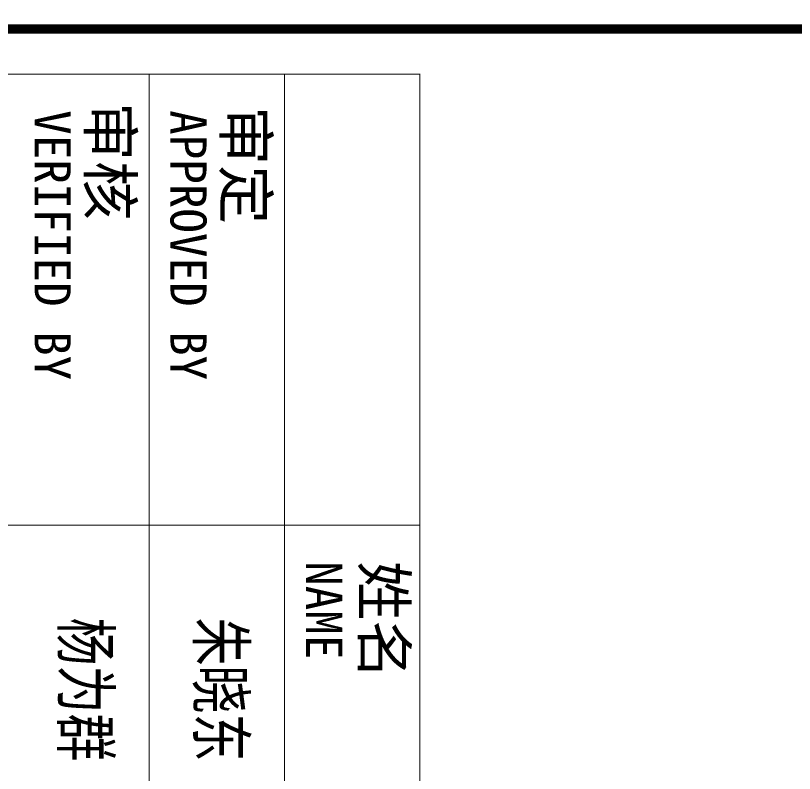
# Model space of a CAD drawing. Extents: x 57342 to 87103, y 19822 to 43940.
# Drawn here: x 78239 to 79102, y 23594 to 24434 of the extents above; entities that cross this region are included whole.
import ezdxf
from ezdxf.enums import TextEntityAlignment as Align

# ---------------------------------------------------------------- set-up
doc = ezdxf.new("R2010")
doc.units = 0
doc.header["$LTSCALE"] = 1000
doc.header["$MEASUREMENT"] = 0
doc.layers.add('00-图签签名_10', color=10, linetype='Continuous')
doc.styles.add('华文细黑', font='STXIHEI_0.TTF', dxfattribs={"width": 0.75, "height": 10})
doc.styles.add('图签信息$0$华文细黑', font='STXIHEI_0.TTF', dxfattribs={"height": 10})

# ---------------------------------------------------------------- blocks, each defined once
blk = doc.blocks.new('图框-A1+1-4')
at = {"const_width": 0.5}
blk.add_lwpolyline([(976, 584), (25, 584), (25, 10), (976, 10)], close=True, dxfattribs=at)
blk = doc.blocks.new('图签信息')
at = {"const_width": 0.5}
blk.add_lwpolyline([(-65, 0), (0, 0), (0, 500.5), (-65, 500.5)], close=True, dxfattribs=at)
at = {"const_width": 0.05}
for points in [[(-62.5, 103.262), (-2.5, 103.262), (-2.5, 163.262), (-62.5, 163.262), (-62.5, 103.262)], [(-37.5, 163.262), (-37.5, 103.262)], [(-62.5, 155.762), (-2.5, 155.762)], [(-62.5, 148.262), (-2.5, 148.262)]]:
    blk.add_lwpolyline(points, dxfattribs=at)
at = {"style": '图签信息$0$华文细黑'}
for s, height, p in [('姓名', 2.4, (-35.504, 162.474)), ('NAME', 2, (-35.5, 158.956)), ('审定', 2.4, (-60.729, 154.808)), ('APPROVED BY', 2, (-60.5, 151.442)), ('审核', 2.4, (-60.955, 147.294)), ('VERIFIED BY', 2, (-60.5, 143.915))]:
    blk.add_text(s, height=height, dxfattribs=at).set_placement(p, align=Align.TOP_LEFT)
blk = doc.blocks.new('图签-A1')
at = {"color": 2}
blk.add_blockref('图签信息', (0, 0), dxfattribs=at)

msp = doc.modelspace()

# ---------------------------------------------------------------- block references
at = {"xscale": 20, "yscale": 20, "zscale": 20, "rotation": 270}
for name, p in [('图框-A1+1-4', (75222.17, 43939.28)), ('图签-A1', (75422.17, 23119.28))]:
    msp.add_blockref(name, p, dxfattribs=at)

# ---------------------------------------------------------------- texts
at = {"layer": '00-图签签名_10', "char_height": 52, "attachment_point": 5, "rotation": 270, "style": '华文细黑'}
for s, insert, width in [('杨为群', (78314.23, 23686.98), 641.955), ('朱晓东', (78464.23, 23686.98), 2949.4219)]:
    msp.add_mtext(s, dxfattribs=dict(at, insert=insert, width=width))

doc.saveas('drawing.dxf')
